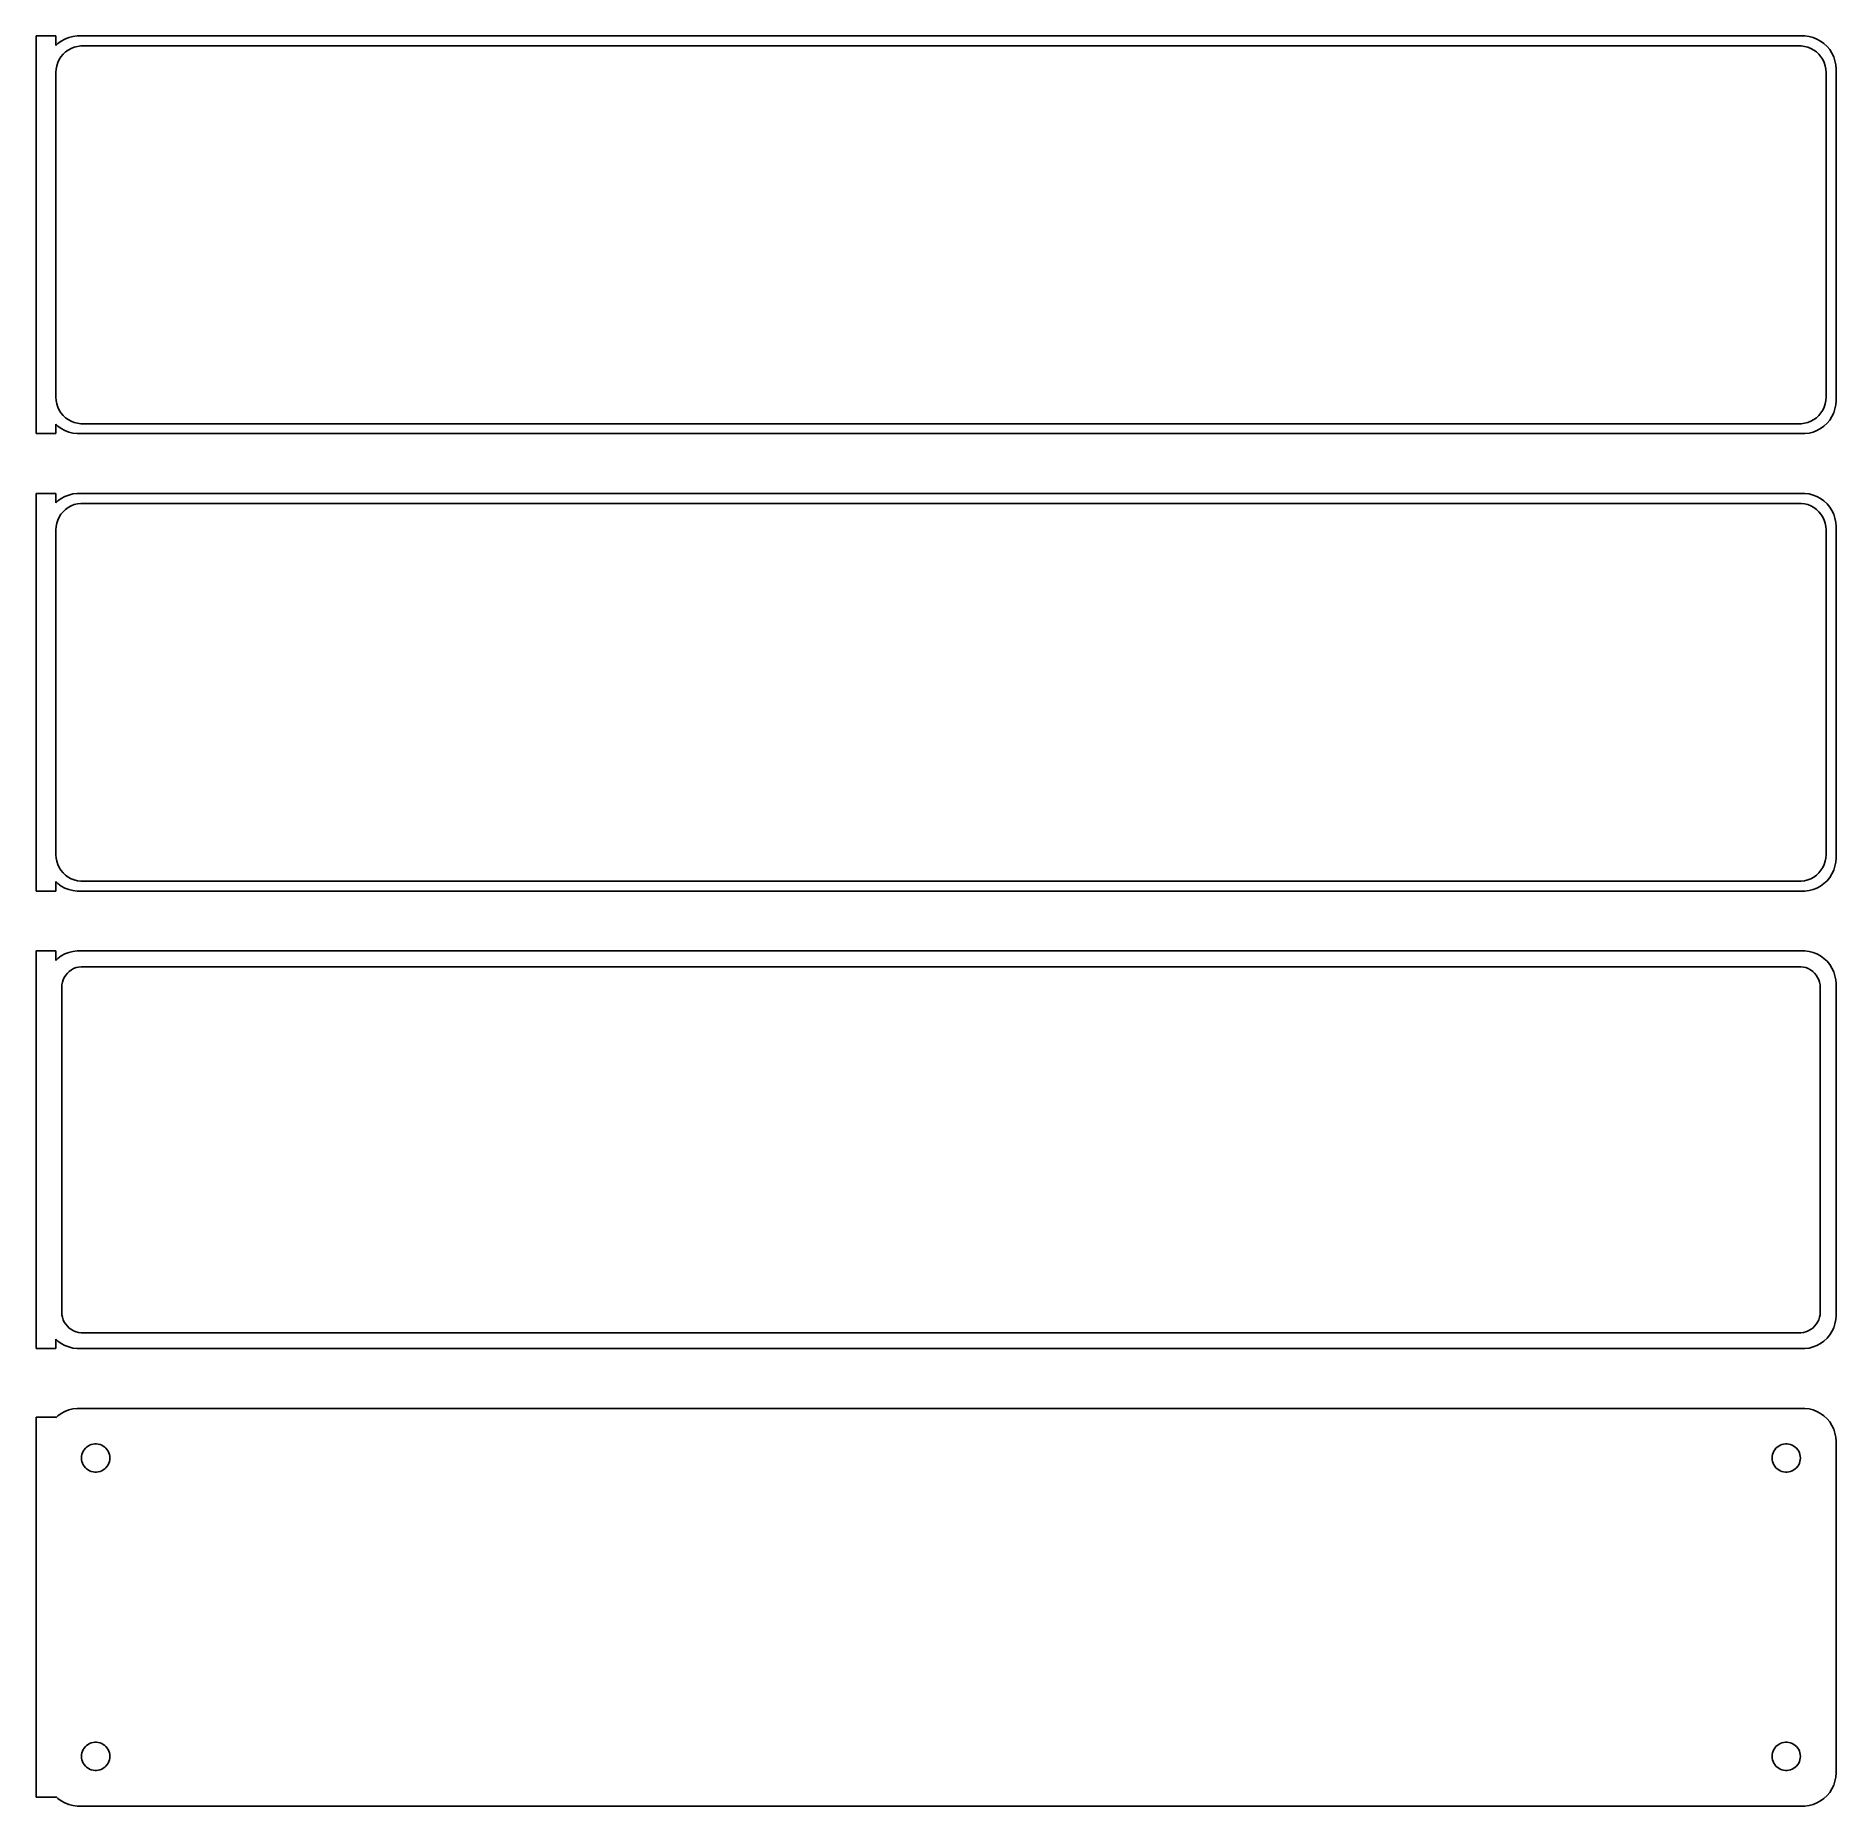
# Model space of a CAD drawing. Header units: metres. Extents: x -136 to 135, y 246 to 513.
import ezdxf

# ---------------------------------------------------------------- set-up
doc = ezdxf.new("R2010")
doc.units = ezdxf.units.M

msp = doc.modelspace()

# ---------------------------------------------------------------- linework, layer by layer
for p, q in [((-133.5, 512.99), (-136.5, 512.99)), ((-136.5, 512.99), (-136.5, 453.01)), ((-133.5, 511.559), (-133.5, 512.99)), ((-133.187, 511.853), (-133.5, 511.559)), ((-132.679, 512.222), (-133.187, 511.853)), ((-132.129, 512.524), (-132.679, 512.222)), ((-132.416, 510.238), (-132.05, 510.582)), ((-131.545, 512.755), (-132.129, 512.524)), ((-132.05, 510.582), (-131.643, 510.877)), ((-131.643, 510.877), (-131.203, 511.119)), ((-130.937, 512.911), (-131.545, 512.755)), ((-131.203, 511.119), (-130.736, 511.304)), ((-130.314, 512.99), (-130.937, 512.911)), ((-130.736, 511.304), (-130.25, 511.429)), ((130.314, 512.99), (-130.314, 512.99)), ((-130.25, 511.429), (-129.751, 511.492)), ((-129.751, 511.492), (129.751, 511.492)), ((129.751, 511.492), (130.25, 511.429)), ((130.25, 511.429), (130.736, 511.304)), ((130.937, 512.911), (130.314, 512.99)), ((130.736, 511.304), (131.203, 511.119)), ((131.545, 512.755), (130.937, 512.911)), ((131.203, 511.119), (131.643, 510.877)), ((132.129, 512.524), (131.545, 512.755)), ((131.643, 510.877), (132.05, 510.582)), ((132.05, 510.582), (132.416, 510.238)), ((132.679, 512.222), (132.129, 512.524)), ((133.187, 511.853), (132.679, 512.222)), ((133.645, 511.423), (133.187, 511.853)), ((134.045, 510.939), (133.645, 511.423)), ((134.382, 510.409), (134.045, 510.939)), ((-133.5, 507.5), (-133.468, 508.001)), ((-133.468, 508.001), (-133.374, 508.495)), ((-133.374, 508.495), (-133.219, 508.972)), ((-133.219, 508.972), (-133.005, 509.427)), ((-133.005, 509.427), (-132.736, 509.851)), ((-132.736, 509.851), (-132.416, 510.238)), ((132.416, 510.238), (132.736, 509.851)), ((132.736, 509.851), (133.005, 509.427)), ((133.005, 509.427), (133.219, 508.972)), ((133.219, 508.972), (133.374, 508.495)), ((133.374, 508.495), (133.468, 508.001)), ((133.468, 508.001), (133.5, 507.5)), ((134.649, 509.841), (134.382, 510.409)), ((134.843, 509.243), (134.649, 509.841)), ((134.961, 508.627), (134.843, 509.243)), ((135, 508), (134.961, 508.627)), ((135, 458), (135, 508)), ((-133.5, 458.5), (-133.5, 507.5)), ((133.5, 507.5), (133.5, 458.5)), ((-133.468, 457.999), (-133.5, 458.5)), ((-133.374, 457.505), (-133.468, 457.999)), ((-133.219, 457.028), (-133.374, 457.505)), ((-133.005, 456.573), (-133.219, 457.028)), ((-132.736, 456.149), (-133.005, 456.573)), ((-132.416, 455.762), (-132.736, 456.149)), ((132.736, 456.149), (132.416, 455.762)), ((133.005, 456.573), (132.736, 456.149)), ((133.219, 457.028), (133.005, 456.573)), ((133.374, 457.505), (133.219, 457.028)), ((133.468, 457.999), (133.374, 457.505)), ((133.5, 458.5), (133.468, 457.999)), ((134.382, 455.591), (134.649, 456.159)), ((134.649, 456.159), (134.843, 456.757)), ((134.843, 456.757), (134.961, 457.373)), ((134.961, 457.373), (135, 458)), ((-133.5, 454.441), (-133.187, 454.147)), ((-133.5, 453.01), (-133.5, 454.441)), ((-133.187, 454.147), (-132.679, 453.778)), ((-132.679, 453.778), (-132.129, 453.476)), ((-132.05, 455.418), (-132.416, 455.762)), ((-132.129, 453.476), (-131.545, 453.245)), ((-131.643, 455.123), (-132.05, 455.418)), ((-131.203, 454.881), (-131.643, 455.123)), ((-130.736, 454.696), (-131.203, 454.881)), ((-130.25, 454.571), (-130.736, 454.696)), ((-129.751, 454.508), (-130.25, 454.571)), ((129.751, 454.508), (-129.751, 454.508)), ((130.25, 454.571), (129.751, 454.508)), ((130.736, 454.696), (130.25, 454.571)), ((131.203, 454.881), (130.736, 454.696)), ((131.643, 455.123), (131.203, 454.881)), ((131.545, 453.245), (132.129, 453.476)), ((132.05, 455.418), (131.643, 455.123)), ((132.416, 455.762), (132.05, 455.418)), ((132.129, 453.476), (132.679, 453.778)), ((132.679, 453.778), (133.187, 454.147)), ((133.187, 454.147), (133.645, 454.577)), ((133.645, 454.577), (134.045, 455.061)), ((134.045, 455.061), (134.382, 455.591)), ((-136.5, 453.01), (-133.5, 453.01)), ((-131.545, 453.245), (-130.937, 453.089)), ((-130.937, 453.089), (-130.314, 453.01)), ((-130.314, 453.01), (130.314, 453.01)), ((130.314, 453.01), (130.937, 453.089)), ((130.937, 453.089), (131.545, 453.245)), ((-133.5, 443.99), (-136.5, 443.99)), ((-136.5, 443.99), (-136.5, 384.01)), ((-133.5, 442.559), (-133.5, 443.99)), ((-133.187, 442.853), (-133.5, 442.559)), ((-132.679, 443.222), (-133.187, 442.853)), ((-132.129, 443.524), (-132.679, 443.222)), ((-131.545, 443.755), (-132.129, 443.524)), ((-130.937, 443.911), (-131.545, 443.755)), ((-130.314, 443.99), (-130.937, 443.911)), ((130.314, 443.99), (-130.314, 443.99)), ((130.937, 443.911), (130.314, 443.99)), ((131.545, 443.755), (130.937, 443.911)), ((132.129, 443.524), (131.545, 443.755)), ((132.679, 443.222), (132.129, 443.524)), ((133.187, 442.853), (132.679, 443.222)), ((133.645, 442.423), (133.187, 442.853)), ((-133.374, 439.495), (-133.219, 439.972)), ((-133.219, 439.972), (-133.005, 440.427)), ((-133.005, 440.427), (-132.736, 440.851)), ((-132.736, 440.851), (-132.416, 441.238)), ((-132.416, 441.238), (-132.05, 441.582)), ((-132.05, 441.582), (-131.643, 441.877)), ((-131.643, 441.877), (-131.203, 442.119)), ((-131.203, 442.119), (-130.736, 442.304)), ((-130.736, 442.304), (-130.25, 442.429)), ((-130.25, 442.429), (-129.751, 442.492)), ((-129.751, 442.492), (129.751, 442.492)), ((129.751, 442.492), (130.25, 442.429)), ((130.25, 442.429), (130.736, 442.304)), ((130.736, 442.304), (131.203, 442.119)), ((131.203, 442.119), (131.643, 441.877)), ((131.643, 441.877), (132.05, 441.582)), ((132.05, 441.582), (132.416, 441.238)), ((132.416, 441.238), (132.736, 440.851)), ((132.736, 440.851), (133.005, 440.427)), ((133.005, 440.427), (133.219, 439.972)), ((133.219, 439.972), (133.374, 439.495)), ((134.045, 441.939), (133.645, 442.423)), ((134.382, 441.409), (134.045, 441.939)), ((134.649, 440.841), (134.382, 441.409)), ((134.843, 440.243), (134.649, 440.841)), ((134.961, 439.627), (134.843, 440.243)), ((-133.5, 438.5), (-133.468, 439.001)), ((-133.5, 389.5), (-133.5, 438.5)), ((-133.468, 439.001), (-133.374, 439.495)), ((133.374, 439.495), (133.468, 439.001)), ((133.468, 439.001), (133.5, 438.5)), ((133.5, 438.5), (133.5, 389.5)), ((135, 439), (134.961, 439.627)), ((135, 389), (135, 439)), ((-133.468, 388.999), (-133.5, 389.5)), ((-133.374, 388.505), (-133.468, 388.999)), ((-133.219, 388.028), (-133.374, 388.505)), ((133.374, 388.505), (133.219, 388.028)), ((133.468, 388.999), (133.374, 388.505)), ((133.5, 389.5), (133.468, 388.999)), ((134.843, 387.757), (134.961, 388.373)), ((134.961, 388.373), (135, 389)), ((-133.005, 387.573), (-133.219, 388.028)), ((-132.736, 387.149), (-133.005, 387.573)), ((-132.416, 386.762), (-132.736, 387.149)), ((-132.05, 386.418), (-132.416, 386.762)), ((-131.643, 386.123), (-132.05, 386.418)), ((-131.203, 385.881), (-131.643, 386.123)), ((-130.736, 385.696), (-131.203, 385.881)), ((-130.25, 385.571), (-130.736, 385.696)), ((-129.751, 385.508), (-130.25, 385.571)), ((130.25, 385.571), (129.751, 385.508)), ((130.736, 385.696), (130.25, 385.571)), ((131.203, 385.881), (130.736, 385.696)), ((131.643, 386.123), (131.203, 385.881)), ((132.05, 386.418), (131.643, 386.123)), ((132.416, 386.762), (132.05, 386.418)), ((132.736, 387.149), (132.416, 386.762)), ((133.005, 387.573), (132.736, 387.149)), ((133.219, 388.028), (133.005, 387.573)), ((133.187, 385.147), (133.645, 385.577)), ((133.645, 385.577), (134.045, 386.061)), ((134.045, 386.061), (134.382, 386.591)), ((134.382, 386.591), (134.649, 387.159)), ((134.649, 387.159), (134.843, 387.757)), ((-136.5, 384.01), (-133.5, 384.01)), ((-133.5, 385.441), (-133.187, 385.147)), ((-133.5, 384.01), (-133.5, 385.441)), ((-133.187, 385.147), (-132.679, 384.778)), ((-132.679, 384.778), (-132.129, 384.476)), ((-132.129, 384.476), (-131.545, 384.245)), ((-131.545, 384.245), (-130.937, 384.089)), ((-130.937, 384.089), (-130.314, 384.01)), ((-130.314, 384.01), (130.314, 384.01)), ((129.751, 385.508), (-129.751, 385.508)), ((130.314, 384.01), (130.937, 384.089)), ((130.937, 384.089), (131.545, 384.245)), ((131.545, 384.245), (132.129, 384.476)), ((132.129, 384.476), (132.679, 384.778)), ((132.679, 384.778), (133.187, 385.147)), ((-133.5, 374.979), (-136.5, 374.979)), ((-136.5, 374.979), (-136.5, 315.021)), ((-133.5, 373.559), (-133.5, 374.979)), ((-131.545, 374.755), (-132.129, 374.524)), ((-130.937, 374.911), (-131.545, 374.755)), ((-130.314, 374.99), (-130.937, 374.911)), ((130.314, 374.99), (-130.314, 374.99)), ((130.937, 374.911), (130.314, 374.99)), ((131.545, 374.755), (130.937, 374.911)), ((132.129, 374.524), (131.545, 374.755)), ((-133.187, 373.853), (-133.5, 373.559)), ((-132.679, 374.222), (-133.187, 373.853)), ((-132.129, 374.524), (-132.679, 374.222)), ((-131.484, 371.899), (-131.168, 372.128)), ((-131.168, 372.128), (-130.825, 372.317)), ((-130.825, 372.317), (-130.462, 372.461)), ((-130.462, 372.461), (-130.083, 372.558)), ((-130.083, 372.558), (-129.695, 372.607)), ((-129.695, 372.607), (129.695, 372.607)), ((129.695, 372.607), (130.083, 372.558)), ((130.083, 372.558), (130.462, 372.461)), ((130.462, 372.461), (130.825, 372.317)), ((130.825, 372.317), (131.168, 372.128)), ((131.168, 372.128), (131.484, 371.899)), ((132.679, 374.222), (132.129, 374.524)), ((133.187, 373.853), (132.679, 374.222)), ((133.645, 373.423), (133.187, 373.853)), ((134.045, 372.939), (133.645, 373.423)), ((134.382, 372.409), (134.045, 372.939)), ((134.649, 371.841), (134.382, 372.409)), ((-132.613, 369.5), (-132.588, 369.89)), ((-132.613, 320.5), (-132.613, 369.5)), ((-132.588, 369.89), (-132.515, 370.274)), ((-132.515, 370.274), (-132.394, 370.646)), ((-132.394, 370.646), (-132.228, 371)), ((-132.228, 371), (-132.018, 371.33)), ((-132.018, 371.33), (-131.769, 371.631)), ((-131.769, 371.631), (-131.484, 371.899)), ((131.484, 371.899), (131.769, 371.631)), ((131.769, 371.631), (132.018, 371.33)), ((132.018, 371.33), (132.228, 371)), ((132.228, 371), (132.394, 370.646)), ((132.394, 370.646), (132.515, 370.274)), ((132.515, 370.274), (132.588, 369.89)), ((132.588, 369.89), (132.613, 369.5)), ((132.613, 369.5), (132.613, 320.5)), ((134.843, 371.243), (134.649, 371.841)), ((134.961, 370.627), (134.843, 371.243)), ((135, 370), (134.961, 370.627)), ((135, 320), (135, 370)), ((-132.588, 320.11), (-132.613, 320.5)), ((132.613, 320.5), (132.588, 320.11)), ((-132.515, 319.726), (-132.588, 320.11)), ((-132.394, 319.354), (-132.515, 319.726)), ((-132.228, 319), (-132.394, 319.354)), ((-132.018, 318.67), (-132.228, 319)), ((-131.769, 318.369), (-132.018, 318.67)), ((-131.484, 318.101), (-131.769, 318.369)), ((-131.168, 317.872), (-131.484, 318.101)), ((-130.825, 317.683), (-131.168, 317.872)), ((-130.462, 317.539), (-130.825, 317.683)), ((130.825, 317.683), (130.462, 317.539)), ((131.168, 317.872), (130.825, 317.683)), ((131.484, 318.101), (131.168, 317.872)), ((131.769, 318.369), (131.484, 318.101)), ((132.018, 318.67), (131.769, 318.369)), ((132.228, 319), (132.018, 318.67)), ((132.394, 319.354), (132.228, 319)), ((132.515, 319.726), (132.394, 319.354)), ((132.588, 320.11), (132.515, 319.726)), ((134.382, 317.591), (134.649, 318.159)), ((134.649, 318.159), (134.843, 318.757)), ((134.843, 318.757), (134.961, 319.373)), ((134.961, 319.373), (135, 320)), ((-136.5, 315.021), (-133.5, 315.021)), ((-133.5, 315.021), (-133.5, 316.441)), ((-133.5, 316.441), (-133.187, 316.147)), ((-133.187, 316.147), (-132.679, 315.778)), ((-132.679, 315.778), (-132.129, 315.476)), ((-132.129, 315.476), (-131.545, 315.245)), ((-131.545, 315.245), (-130.937, 315.089)), ((-130.937, 315.089), (-130.314, 315.01)), ((-130.083, 317.442), (-130.462, 317.539)), ((-130.314, 315.01), (130.314, 315.01)), ((-129.695, 317.393), (-130.083, 317.442)), ((129.695, 317.393), (-129.695, 317.393)), ((130.083, 317.442), (129.695, 317.393)), ((130.462, 317.539), (130.083, 317.442)), ((130.314, 315.01), (130.937, 315.089)), ((130.937, 315.089), (131.545, 315.245)), ((131.545, 315.245), (132.129, 315.476)), ((132.129, 315.476), (132.679, 315.778)), ((132.679, 315.778), (133.187, 316.147)), ((133.187, 316.147), (133.645, 316.577)), ((133.645, 316.577), (134.045, 317.061)), ((134.045, 317.061), (134.382, 317.591)), ((-133.5, 304.653), (-136.5, 304.653)), ((-136.5, 304.653), (-136.5, 247.347)), ((-133.187, 304.853), (-133.5, 304.559)), ((-133.5, 304.559), (-133.5, 304.653)), ((-132.679, 305.222), (-133.187, 304.853)), ((-132.129, 305.524), (-132.679, 305.222)), ((-131.545, 305.755), (-132.129, 305.524)), ((-130.937, 305.911), (-131.545, 305.755)), ((-130.314, 305.99), (-130.937, 305.911)), ((130.314, 305.99), (-130.314, 305.99)), ((130.937, 305.911), (130.314, 305.99)), ((131.545, 305.755), (130.937, 305.911)), ((132.129, 305.524), (131.545, 305.755)), ((132.679, 305.222), (132.129, 305.524)), ((133.187, 304.853), (132.679, 305.222)), ((133.645, 304.423), (133.187, 304.853)), ((134.045, 303.939), (133.645, 304.423)), ((134.382, 303.409), (134.045, 303.939)), ((134.649, 302.841), (134.382, 303.409)), ((134.843, 302.243), (134.649, 302.841)), ((134.961, 301.627), (134.843, 302.243)), ((135, 301), (134.961, 301.627)), ((-129.635, 298.5), (-129.618, 298.768)), ((-129.618, 298.768), (-129.568, 299.031)), ((-129.568, 299.031), (-129.485, 299.286)), ((-129.485, 299.286), (-129.371, 299.529)), ((-129.371, 299.529), (-129.227, 299.755)), ((-129.227, 299.755), (-129.057, 299.962)), ((-129.057, 299.962), (-128.861, 300.145)), ((-128.861, 300.145), (-128.644, 300.303)), ((-128.644, 300.303), (-128.409, 300.432)), ((-128.409, 300.432), (-128.16, 300.531)), ((-128.16, 300.531), (-127.9, 300.597)), ((-127.9, 300.597), (-127.634, 300.631)), ((-127.634, 300.631), (-127.366, 300.631)), ((-127.366, 300.631), (-127.1, 300.597)), ((-127.1, 300.597), (-126.84, 300.531)), ((-126.84, 300.531), (-126.591, 300.432)), ((-126.591, 300.432), (-126.356, 300.303)), ((-126.356, 300.303), (-126.139, 300.145)), ((-126.139, 300.145), (-125.943, 299.962)), ((-125.943, 299.962), (-125.773, 299.755)), ((-125.773, 299.755), (-125.629, 299.529)), ((-125.629, 299.529), (-125.515, 299.286)), ((-125.515, 299.286), (-125.432, 299.031)), ((-125.432, 299.031), (-125.382, 298.768)), ((-125.382, 298.768), (-125.365, 298.5)), ((125.365, 298.5), (125.382, 298.768)), ((125.382, 298.768), (125.432, 299.031)), ((125.432, 299.031), (125.515, 299.286)), ((125.515, 299.286), (125.629, 299.529)), ((125.629, 299.529), (125.773, 299.755)), ((125.773, 299.755), (125.943, 299.962)), ((125.943, 299.962), (126.139, 300.145)), ((126.139, 300.145), (126.356, 300.303)), ((126.356, 300.303), (126.591, 300.432)), ((126.591, 300.432), (126.84, 300.531)), ((126.84, 300.531), (127.1, 300.597)), ((127.1, 300.597), (127.366, 300.631)), ((127.366, 300.631), (127.634, 300.631)), ((127.634, 300.631), (127.9, 300.597)), ((127.9, 300.597), (128.16, 300.531)), ((128.16, 300.531), (128.409, 300.432)), ((128.409, 300.432), (128.644, 300.303)), ((128.644, 300.303), (128.861, 300.145)), ((128.861, 300.145), (129.057, 299.962)), ((129.057, 299.962), (129.227, 299.755)), ((129.227, 299.755), (129.371, 299.529)), ((129.371, 299.529), (129.485, 299.286)), ((129.485, 299.286), (129.568, 299.031)), ((129.568, 299.031), (129.618, 298.768)), ((129.618, 298.768), (129.635, 298.5)), ((135, 251), (135, 301)), ((-129.618, 298.232), (-129.635, 298.5)), ((-129.568, 297.969), (-129.618, 298.232)), ((-129.485, 297.714), (-129.568, 297.969)), ((-129.371, 297.471), (-129.485, 297.714)), ((-129.227, 297.245), (-129.371, 297.471)), ((-129.057, 297.038), (-129.227, 297.245)), ((-128.861, 296.855), (-129.057, 297.038)), ((-128.644, 296.697), (-128.861, 296.855)), ((-128.409, 296.568), (-128.644, 296.697)), ((-128.16, 296.469), (-128.409, 296.568)), ((-127.9, 296.403), (-128.16, 296.469)), ((-127.634, 296.369), (-127.9, 296.403)), ((-127.366, 296.369), (-127.634, 296.369)), ((-127.1, 296.403), (-127.366, 296.369)), ((-126.84, 296.469), (-127.1, 296.403)), ((-126.591, 296.568), (-126.84, 296.469)), ((-126.356, 296.697), (-126.591, 296.568)), ((-126.139, 296.855), (-126.356, 296.697)), ((-125.943, 297.038), (-126.139, 296.855)), ((-125.773, 297.245), (-125.943, 297.038)), ((-125.629, 297.471), (-125.773, 297.245)), ((-125.515, 297.714), (-125.629, 297.471)), ((-125.432, 297.969), (-125.515, 297.714)), ((-125.382, 298.232), (-125.432, 297.969)), ((-125.365, 298.5), (-125.382, 298.232)), ((125.382, 298.232), (125.365, 298.5)), ((125.432, 297.969), (125.382, 298.232)), ((125.515, 297.714), (125.432, 297.969)), ((125.629, 297.471), (125.515, 297.714)), ((125.773, 297.245), (125.629, 297.471)), ((125.943, 297.038), (125.773, 297.245)), ((126.139, 296.855), (125.943, 297.038)), ((126.356, 296.697), (126.139, 296.855)), ((126.591, 296.568), (126.356, 296.697)), ((126.84, 296.469), (126.591, 296.568)), ((127.1, 296.403), (126.84, 296.469)), ((127.366, 296.369), (127.1, 296.403)), ((127.634, 296.369), (127.366, 296.369)), ((127.9, 296.403), (127.634, 296.369)), ((128.16, 296.469), (127.9, 296.403)), ((128.409, 296.568), (128.16, 296.469)), ((128.644, 296.697), (128.409, 296.568)), ((128.861, 296.855), (128.644, 296.697)), ((129.057, 297.038), (128.861, 296.855)), ((129.227, 297.245), (129.057, 297.038)), ((129.371, 297.471), (129.227, 297.245)), ((129.485, 297.714), (129.371, 297.471)), ((129.568, 297.969), (129.485, 297.714)), ((129.618, 298.232), (129.568, 297.969)), ((129.635, 298.5), (129.618, 298.232)), ((-128.861, 255.145), (-128.644, 255.303)), ((-128.644, 255.303), (-128.409, 255.432)), ((-128.409, 255.432), (-128.16, 255.531)), ((-128.16, 255.531), (-127.9, 255.597)), ((-127.9, 255.597), (-127.634, 255.631)), ((-127.634, 255.631), (-127.366, 255.631)), ((-127.366, 255.631), (-127.1, 255.597)), ((-127.1, 255.597), (-126.84, 255.531)), ((-126.84, 255.531), (-126.591, 255.432)), ((-126.591, 255.432), (-126.356, 255.303)), ((-126.356, 255.303), (-126.139, 255.145)), ((126.139, 255.145), (126.356, 255.303)), ((126.356, 255.303), (126.591, 255.432)), ((126.591, 255.432), (126.84, 255.531)), ((126.84, 255.531), (127.1, 255.597)), ((127.1, 255.597), (127.366, 255.631)), ((127.366, 255.631), (127.634, 255.631)), ((127.634, 255.631), (127.9, 255.597)), ((127.9, 255.597), (128.16, 255.531)), ((128.16, 255.531), (128.409, 255.432)), ((128.409, 255.432), (128.644, 255.303)), ((128.644, 255.303), (128.861, 255.145)), ((-129.635, 253.5), (-129.618, 253.768)), ((-129.618, 253.232), (-129.635, 253.5)), ((-129.618, 253.768), (-129.568, 254.031)), ((-129.568, 252.969), (-129.618, 253.232)), ((-129.568, 254.031), (-129.485, 254.286)), ((-129.485, 252.714), (-129.568, 252.969)), ((-129.485, 254.286), (-129.371, 254.529)), ((-129.371, 252.471), (-129.485, 252.714)), ((-129.371, 254.529), (-129.227, 254.755)), ((-129.227, 254.755), (-129.057, 254.962)), ((-129.057, 254.962), (-128.861, 255.145)), ((-126.139, 255.145), (-125.943, 254.962)), ((-125.943, 254.962), (-125.773, 254.755)), ((-125.773, 254.755), (-125.629, 254.529)), ((-125.629, 254.529), (-125.515, 254.286)), ((-125.515, 252.714), (-125.629, 252.471)), ((-125.515, 254.286), (-125.432, 254.031)), ((-125.432, 252.969), (-125.515, 252.714)), ((-125.432, 254.031), (-125.382, 253.768)), ((-125.382, 253.232), (-125.432, 252.969)), ((-125.382, 253.768), (-125.365, 253.5)), ((-125.365, 253.5), (-125.382, 253.232)), ((125.365, 253.5), (125.382, 253.768)), ((125.382, 253.232), (125.365, 253.5)), ((125.382, 253.768), (125.432, 254.031)), ((125.432, 252.969), (125.382, 253.232)), ((125.432, 254.031), (125.515, 254.286)), ((125.515, 252.714), (125.432, 252.969)), ((125.515, 254.286), (125.629, 254.529)), ((125.629, 252.471), (125.515, 252.714)), ((125.629, 254.529), (125.773, 254.755)), ((125.773, 254.755), (125.943, 254.962)), ((125.943, 254.962), (126.139, 255.145)), ((128.861, 255.145), (129.057, 254.962)), ((129.057, 254.962), (129.227, 254.755)), ((129.227, 254.755), (129.371, 254.529)), ((129.371, 254.529), (129.485, 254.286)), ((129.485, 252.714), (129.371, 252.471)), ((129.485, 254.286), (129.568, 254.031)), ((129.568, 252.969), (129.485, 252.714)), ((129.568, 254.031), (129.618, 253.768)), ((129.618, 253.232), (129.568, 252.969)), ((129.618, 253.768), (129.635, 253.5)), ((129.635, 253.5), (129.618, 253.232)), ((-129.227, 252.245), (-129.371, 252.471)), ((-129.057, 252.038), (-129.227, 252.245)), ((-128.861, 251.855), (-129.057, 252.038)), ((-128.644, 251.697), (-128.861, 251.855)), ((-128.409, 251.568), (-128.644, 251.697)), ((-128.16, 251.469), (-128.409, 251.568)), ((-127.9, 251.403), (-128.16, 251.469)), ((-127.634, 251.369), (-127.9, 251.403)), ((-127.366, 251.369), (-127.634, 251.369)), ((-127.1, 251.403), (-127.366, 251.369)), ((-126.84, 251.469), (-127.1, 251.403)), ((-126.591, 251.568), (-126.84, 251.469)), ((-126.356, 251.697), (-126.591, 251.568)), ((-126.139, 251.855), (-126.356, 251.697)), ((-125.943, 252.038), (-126.139, 251.855)), ((-125.773, 252.245), (-125.943, 252.038)), ((-125.629, 252.471), (-125.773, 252.245)), ((125.773, 252.245), (125.629, 252.471)), ((125.943, 252.038), (125.773, 252.245)), ((126.139, 251.855), (125.943, 252.038)), ((126.356, 251.697), (126.139, 251.855)), ((126.591, 251.568), (126.356, 251.697)), ((126.84, 251.469), (126.591, 251.568)), ((127.1, 251.403), (126.84, 251.469)), ((127.366, 251.369), (127.1, 251.403)), ((127.634, 251.369), (127.366, 251.369)), ((127.9, 251.403), (127.634, 251.369)), ((128.16, 251.469), (127.9, 251.403)), ((128.409, 251.568), (128.16, 251.469)), ((128.644, 251.697), (128.409, 251.568)), ((128.861, 251.855), (128.644, 251.697)), ((129.057, 252.038), (128.861, 251.855)), ((129.227, 252.245), (129.057, 252.038)), ((129.371, 252.471), (129.227, 252.245)), ((134.843, 249.757), (134.961, 250.373)), ((134.961, 250.373), (135, 251)), ((-136.5, 247.347), (-133.5, 247.347)), ((-133.5, 247.347), (-133.5, 247.441)), ((-133.5, 247.441), (-133.187, 247.147)), ((-133.187, 247.147), (-132.679, 246.778)), ((132.679, 246.778), (133.187, 247.147)), ((133.187, 247.147), (133.645, 247.577)), ((133.645, 247.577), (134.045, 248.061)), ((134.045, 248.061), (134.382, 248.591)), ((134.382, 248.591), (134.649, 249.159)), ((134.649, 249.159), (134.843, 249.757)), ((-132.679, 246.778), (-132.129, 246.476)), ((-132.129, 246.476), (-131.545, 246.245)), ((-131.545, 246.245), (-130.937, 246.089)), ((-130.937, 246.089), (-130.314, 246.01)), ((-130.314, 246.01), (130.314, 246.01)), ((130.314, 246.01), (130.937, 246.089)), ((130.937, 246.089), (131.545, 246.245)), ((131.545, 246.245), (132.129, 246.476)), ((132.129, 246.476), (132.679, 246.778))]:
    msp.add_line(p, q)

doc.saveas('drawing.dxf')
